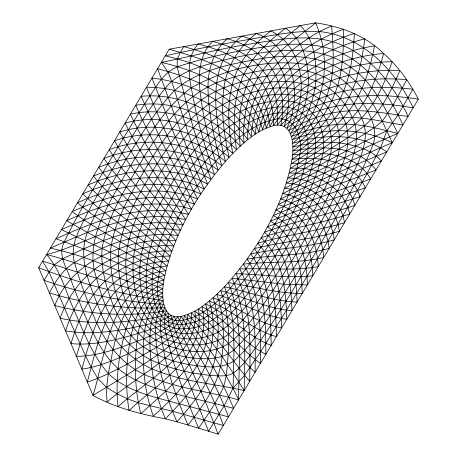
<?xml version="1.0" encoding="UTF-8"?>
<svg xmlns="http://www.w3.org/2000/svg" width="457" height="457" viewBox="0 0 457 457"><rect width="100%" height="100%" fill="white"/><g stroke="black" fill="none" stroke-linecap="round" stroke-linejoin="round"><path stroke-width="0.69" d="M46.557 254.509C73.354 247.985 97.347 233.196 124.35 227.18C143.487 222.496 163.652 220.971 183.04 225.055C161.738 194.179 137.5 165.177 119.791 131.947C157.545 120.002 199.812 131.445 229.077 157.334C224.05 134.615 220.668 111.074 223.941 87.858C226.598 66.145 239.131 46.825 256.217 33.544C293.902 46.3 303.134 95.69 286.796 128.263C322.613 99.62 370.256 100.523 413.145 107.829C395.471 70.367 362.355 35.817 319.197 31.544C291.115 30.139 263.529 37.457 235.932 41.633C212.305 46.031 188.655 50.407 165.245 55.88C205.947 65.157 251.247 85.613 262.575 129.851C276.394 81.083 327.298 53.258 374.489 45.883C370.079 68.83 363.189 91.988 348.874 110.84C333.667 130.891 312.879 145.629 292.034 159.282C318.495 156.048 353.438 160.133 365.32 187.873L293.405 212.128L270.344 221.159C295.479 235.241 301.683 266.957 302.22 293.468C277.142 293.56 252.932 286.293 228.311 282.609C243.592 319.774 238.651 360.79 238.605 399.915C210.426 391.815 180.801 388.953 153.363 378.065C122.984 368.416 103.311 341.208 92.297 312.605C85.488 296.285 79.352 279.65 74.525 262.626C71.098 251.03 74.811 239.142 79.826 228.62C90.8 205.456 104.007 183.446 117.021 161.39C132.227 136.529 146.84 111.114 165.143 88.35C176.448 73.988 194.425 68.219 211.311 63.369C226.552 59.119 242.044 55.783 257.679 53.36C288.893 48.328 323.933 47.511 350.61 67.173C373.672 83.128 385.679 109.149 397.853 133.41C377.933 128.6 357.768 122.642 337.038 124.475C321.225 125.618 305.922 130.336 291.435 136.597C305.807 121.585 314.073 101.334 315.798 80.735C316.598 61.661 314.33 39.85 300.386 25.586C280.952 40.862 260.113 56.422 249.465 79.495C239.531 100.129 237.714 123.67 240.251 146.171C214.767 117.089 174.625 98.649 135.729 105.281C151.615 141.344 171.883 175.174 191.454 209.3C147.548 195.265 101.54 211.608 61.421 229.637C95.673 246.169 131.159 260.433 163.909 280.027C146.149 284.111 132.244 298.027 124.67 314.165C119.243 325.504 115.792 337.643 112.999 349.856C109.714 367.045 105.104 384.388 107.115 402.017C127.206 384.257 151.033 371.284 170.884 353.221C182.08 342.921 192.7 329.006 191.317 312.936C214.51 332.342 230.499 358.397 249.676 381.401C250.27 345.321 251.761 307.167 235.955 273.714C261.558 274.274 287.185 278.53 312.782 275.788C312.268 250.008 301.957 219.823 275.794 210.031C308.372 194.705 342.601 183.274 376.014 169.953C357.317 144.818 320.608 145.572 292.794 150.947C312.171 137.22 329.628 119.98 340.282 98.518C350.365 78.376 353.118 55.651 354.381 33.441C308.189 47.922 260.496 82.591 255.172 134.272C237.629 95.559 196.059 78.855 157.556 68.75C172.763 108.955 186.347 149.787 204.125 188.992C165.862 169.855 120.551 177.179 82.826 193.819C108.743 219.411 141.362 236.817 168.439 261.107C148.154 261.518 128.371 269.847 113.439 283.489C92.902 302.58 84.157 330.234 76.37 356.329C99.917 356.254 122.053 346.983 143.715 338.751C155.757 333.113 170.455 328.869 177.664 316.781C195.173 349.839 215.607 381.589 228.466 416.898C208.615 411.449 188.638 406.45 168.776 401.046C147.394 395.414 124.875 389.364 108.469 373.626C92.291 355.323 83.745 331.942 74.005 309.897C65.465 291.189 60.564 270.161 46.557 254.509C86.059 264.814 123.744 280.809 162.698 292.891C147.64 300.66 140.91 317.706 138.094 333.501C133.907 360.002 134.249 387.582 140.819 413.654C171.135 386.519 213.305 352.867 201.948 306.601C225.844 318.946 242.107 341.985 265.843 354.341C265.848 322.088 265.1 287.139 247.157 259.079C274.377 254.68 302.448 255.851 329.143 248.397C326.247 223.09 309.383 197.584 282.7 193.648C318.506 175.208 355.18 158.396 392.283 142.738C381.012 118.529 370.33 92.365 348.811 75.268C325.07 55.737 292.463 54.052 263.283 58.302C232.47 63.654 198.926 69.121 174.66 90.44C155.037 110.72 140.973 135.489 126.115 159.282C112.131 183.091 97.535 206.781 87.39 232.55C76.747 259.839 91.491 288.059 100.986 313.405C111.594 340.299 132.53 363.406 160.641 372.124C183.92 380.978 208.803 383.406 233.059 388.164L244.506 375.386L260.616 351.753L281.432 318.443L312.268 267.665L347.623 207.667L367.245 173.312L380.618 147.6L386.845 130.799L397.956 114.964L412.905 89.269C366.788 83.46 313.913 89.241 280.809 125.349C284.345 108.675 283.06 90.777 275.462 75.371C266.414 56.131 247.168 44.072 227.152 38.782C211.231 52.938 206.581 75.097 208.341 95.553C209.637 119.408 215.218 142.755 221.725 165.663C190.032 141.436 146.463 135.78 109.229 149.628C128.754 180.892 155.266 206.827 178.093 235.566C155.483 232.282 132.421 236.606 111.228 244.604C98.495 249.516 86.196 255.543 74.525 262.626C62.935 269.59 55.354 281.118 49.43 292.954C86.687 304.116 125.955 309.846 164.863 307.63C156.894 320.574 161.515 336.569 163.583 350.536C168.633 376.26 177.733 400.955 187.993 425.01C203.885 404.953 219.903 382.943 221.976 356.54C224.547 335.786 223.89 314.216 216.829 294.359C240.508 301.649 261.884 316.09 286.796 319.277C285.956 290.926 283.323 258.188 261.078 237.8C290.138 228.186 320.517 223.37 349.674 214.053C344.064 186.65 315.427 172.095 289.264 173.129C311.851 159.733 334.884 146.977 356.306 131.73C378.259 117.7 390.027 93.645 399.858 70.447C352.924 68.619 299.558 83.637 273.577 125.692C273.869 108.543 268.796 91.2 258.165 77.61C243.592 58.856 220.503 49.767 198.189 43.998C182.869 61.295 191.266 85.082 194.573 105.127C199.395 128.771 206.793 151.781 214.516 174.614C180.281 152.198 135.798 152.175 98.683 167.273C120.328 196.567 149.348 219.137 173.746 245.957C151.77 244.192 129.645 249.756 110.177 259.822C86.053 271.252 68.818 293.308 60.17 318.226C82.614 323.208 105.818 323.573 128.606 321.134C141.996 319.494 155.797 318.552 168.427 313.422L167.959 317.415L169.164 325.99L175.871 348.314L184.285 371.204L208.569 431.225L224.176 405.787L233.059 388.164L234.001 349.794L233.516 329.823L232.699 320.974L230.082 305.345L228.386 298.501L224.478 286.75C256.88 250.887 283.266 207.307 292.034 159.282C294.337 146.331 293.377 120.859 273.577 125.692C255.554 130.559 241.702 144.298 229.077 157.334C198.212 192.174 173.18 234.007 163.909 280.027C161.532 293.063 160.578 320.071 181.052 316.444C198.584 312.285 212.128 299.107 224.478 286.75C248.705 291.72 272.126 301.266 297.096 302.037C296.313 275.051 291.692 242.941 267.396 226.729L290.144 218.492L360.065 196.659C350.805 168.644 317.478 161.23 291.326 163.726C312.817 150.085 334.707 136.323 352.193 117.575C368.725 99.803 377.425 76.553 383.657 53.492C365.326 35.452 340.642 26.409 315.57 22.85L169.227 49.219L38.685 267.682L92.971 395.374C115.461 407.787 140.305 414.139 165.36 418.818C183.137 423.285 200.617 428.826 218.155 434.15L418.315 99.18C409.638 82.014 397.984 66.351 383.657 53.492C336.306 57.308 284.22 81.255 266.254 128.097C262.975 110.474 254.138 93.902 240.799 81.849C220.874 63.906 194.351 56.628 169.227 49.219M161.355 62.392C188.97 56.936 216.19 49.59 243.987 45.003C269.476 41.044 295.416 35.395 321.271 39.205C362.367 45.591 391.906 80.221 408.01 116.432C385.531 113.41 362.824 108.595 340.071 111.674C321.831 114.096 304.413 121.019 288.847 130.713C308.155 100.409 306.71 48.408 270.824 30.91C253.024 44.455 237.474 62.398 232.259 84.648C226.586 107.189 228.569 130.816 232.784 153.421C204.73 126.64 163.206 112.491 125.087 123.087C142.053 157.277 165.068 187.844 185.719 219.788C138.745 208.358 92.474 229.791 50.356 248.157C89.543 256.268 125.652 274.583 162.869 288.75C146.714 295.228 137.42 311.543 133.067 327.612C126.172 354.569 124.687 383.052 129.045 410.535C157.985 383.354 206.358 355.695 198.355 308.995C222.256 323.305 237.948 347.429 260.444 363.372C260.821 329.897 260.541 294.005 243.478 264.112C270.156 261.313 297.381 263.523 323.687 257.542C321.877 232.179 307.173 204.787 280.575 199.041C315.21 181.692 351.016 166.731 386.793 151.93C359.653 132.713 323.219 133.633 292.64 143.372C309.955 129.182 323.099 109.851 329.206 88.258C335.341 68.042 332.942 46.831 331.713 26.146C316.958 31.379 304.351 40.879 292.012 50.276C282.597 57.85 273.909 66.391 266.848 76.233C253.732 94.605 247.22 117.249 247.723 139.756C225.495 107.047 185.822 87.036 146.491 87.264C161.709 125.344 179.133 162.452 197.567 199.069C156.58 182.223 110.862 194.288 72.183 211.625C101.894 233.573 136.329 248.34 165.788 270.784C111.245 276.822 98.763 338.666 87.338 382.121C111.874 373.877 134.238 360.202 156.545 347.251C168.125 339.494 182.2 330.617 184.451 315.638C203.039 338.094 218.972 362.669 233.059 388.164L244.187 390.586C244.729 353.061 247.568 313.525 232.139 278.262L283.774 284.237L307.315 284.928C307.247 258.748 298.884 227.557 273.149 215.59L296.502 205.81L370.627 178.99C355.546 152.164 319.586 150.833 292.526 155.02C312.679 141.362 331.971 125.407 344.892 104.464C357.163 84.756 361.95 61.615 364.772 38.874C318.106 50.379 268.448 81.357 258.885 131.919C244.135 90.972 200.897 71.481 161.355 62.392L168.045 72.103L171.723 81.46L188.307 133.478L207.518 184.085C170.627 163.823 125.526 168.776 88.121 184.954C112.439 211.945 143.932 231.025 170.038 256.131C149.142 255.823 128.428 263.009 111.782 275.548C89.818 291.914 78.85 318.226 70.955 343.584C93.811 345.818 116.358 339.888 138.094 333.501C150.57 329.126 164.731 326.275 174.311 316.507C188.918 353.558 210.5 387.639 223.324 425.501L172.592 411.294L138.134 402.697L127.349 398.824L117.003 393.683L106.532 387.433L97.889 378.619L91.417 367.594L85.596 355.963L74.771 332.085L49.082 272.006L42.575 261.175C82.563 273.286 121.979 287.562 162.778 296.861C149.051 305.956 145.023 323.35 143.715 338.751C142.081 364.755 144.292 391.449 153.301 416.036C184.811 388.381 219.069 349.211 205.599 303.934C229.351 314.73 246.769 336.026 271.155 345.458C270.864 314.319 269.704 280.124 250.773 253.915C278.433 248.231 306.973 247.528 334.25 239.862C331.108 214.144 311.28 190.723 284.642 188.341C321.797 168.907 359.162 149.633 397.853 133.41M386.845 130.799C352.61 146.691 319.683 165.36 286.39 183.143C312.891 184.171 335.729 205.044 339.374 231.288C311.503 239.382 282.409 241.627 254.303 248.642C274.32 272.955 275.874 306.556 276.405 336.666C251.664 329.754 232.927 310.514 209.295 300.997C215.304 319.706 213.973 340.162 208.095 358.722C200.217 382.566 182.377 401.097 165.36 418.818C155.294 394.985 150.519 369.13 149.89 343.333C149.833 328.429 150.97 311.068 163.138 300.66C120.682 294.159 78.707 283.266 38.685 267.682M418.315 99.18C372.541 92.006 320.066 93.045 284.088 126.4C296.867 90.583 280.912 46.128 241.667 36.166C204.073 66.825 215.613 120.637 225.387 161.412C194.922 136.357 151.958 127.783 114.507 140.796C133.078 173.037 158.448 200.532 180.492 230.317L165.114 228.683L156.968 228.671L139.933 230.339L122.042 234.31L103.311 240.542L83.505 248.934L62.512 258.833L54.463 264.689L49.082 272.006L44.066 280.335C82.654 293.503 123.036 302.214 163.812 304.259C153.512 315.97 155.363 332.867 156.545 347.251C159.39 372.998 166.588 398.138 176.933 421.851C193.26 403.165 210.049 383.057 215.196 358.094C219.406 338.26 219.617 317.158 213.042 297.804C236.635 306.184 256.737 323.093 281.615 327.949C280.889 298.769 278.884 265.631 257.737 243.267C286.305 234.915 316.021 231.351 344.515 222.69C340.065 195.859 314.256 177.962 287.933 178.07L356.626 138.945L374.34 127.709L382.138 121.459L392.957 105.356L406.77 79.667C360.236 75.651 306.95 86.047 277.222 125.195C279.141 108.315 275.999 90.692 266.848 76.233C255.046 57.142 233.727 46.808 212.665 41.393C197.116 56.822 198.127 80.095 201.211 100.094C204.422 123.933 210.951 147.148 218.098 170.067C185.148 146.708 141.076 143.926 103.956 158.453C124.487 188.747 152.232 213.036 175.842 240.782C153.472 238.257 130.833 243.21 110.354 252.144C85.762 262.061 64.106 280.164 54.8 305.584C91.023 314.759 129.48 317.164 166.359 310.726C161.401 324.693 167.959 339.488 170.884 353.221C178.076 378.904 188.513 403.497 198.532 428.163C206.061 417.464 213.408 406.593 219.52 395.002C227.209 382.726 226.855 367.714 228.254 353.775C229.488 332.542 228.1 310.76 220.645 290.669C244.546 296.839 267.031 308.789 291.954 310.64C291.092 283.026 287.607 250.613 264.306 232.276C293.92 221.456 324.984 215.396 354.855 205.382C347.663 177.539 316.473 166.542 290.395 168.347C312.497 154.78 335.107 141.653 354.741 124.572C373.775 108.326 384.046 84.796 392.14 61.695C344.904 62.466 291.954 82.06 269.916 126.686C268.465 109.274 261.484 92.28 249.465 79.495C232.167 61.169 207.415 52.989 183.725 46.608L180.269 52.469L177.242 59.227L177.19 66.916L188.41 110.6L193.322 127.886L198.841 145.086L210.985 179.287C175.437 157.911 130.605 160.458 93.405 176.111C116.306 204.313 146.566 225.152 171.809 251.076C150.342 250.053 128.857 256.331 110.68 267.636C87.47 281.369 73.743 305.956 65.557 330.891C88.012 334.69 110.914 332.108 133.067 327.612C145.989 324.601 159.784 322.728 171.147 315.404L172.62 323.265L177.836 337.592L185.85 356.957L205.284 401.332L218.155 434.15M392.283 142.738C360.956 127.526 324.367 126.909 292.183 139.882C324.23 111.257 333.039 61.598 315.57 22.85C295.336 39.788 271.629 54.086 258.165 77.61C246.523 97.141 242.393 120.345 243.987 142.858C220.006 112.171 180.281 92.508 141.087 96.307L162.184 142.533L194.459 204.159C152.038 188.684 106.155 202.902 66.825 220.594C98.723 240.108 133.781 254.241 164.749 275.462C109.611 285.956 106.612 352.467 92.971 395.374C116.855 381.012 141.013 366.931 163.583 350.536C175.031 341.613 187.633 330.097 187.873 314.456C210.1 337.026 227.489 363.841 244.187 390.586M233.059 388.164L238.605 399.915M255.297 348.217L255.097 372.329C234.013 352.97 218.526 327.755 194.813 311.108C197.47 327.56 189.044 343.458 178.333 355.352C160.327 374.849 137.671 389.141 117.952 406.753C115.227 377.939 119.226 348.474 128.606 321.134C134.529 304.939 146.246 289.698 163.275 284.454C128.434 267.128 92.674 251.647 55.948 238.794C96.981 220.548 143.127 201.805 188.53 214.533C168.467 181.498 146.748 149.33 130.399 114.199C168.913 105.344 209.7 121.882 236.515 149.702C233.121 127.166 232.864 103.51 240.799 81.849C248.688 59.159 266.939 42.467 285.522 28.265C302.283 38.548 307.447 59.736 308.344 78.153C308.646 97.884 302.837 118.049 290.355 133.524C306.75 124.95 324.681 118.929 343.241 117.792C363.469 116.198 383.075 122.128 402.903 124.972C389.941 96.478 371.929 68.036 342.927 53.783C310.309 37.857 272.983 45.272 238.84 51.133C218.018 55.217 197.281 60.021 177.19 66.916C164.303 72.046 157.619 84.813 150.05 95.576C135.415 118.043 121.642 141.059 107.875 164.063C92.862 189.798 76.976 215.127 64.226 242.096C57.336 254.612 66.665 267.208 70.544 279.016C76.068 293.52 81.626 308.018 87.95 322.196C95.713 338.98 104.133 356.186 118.197 368.668C129.045 377.693 142.047 383.577 155.369 387.947C181.006 396.333 207.569 401.315 233.567 408.358C220.4 375.494 200.52 345.858 181.052 316.444C176.413 330.297 161.629 336.609 149.89 343.333C127.983 353.644 106.07 365.663 81.826 369.153C89.749 342.104 96.581 313.171 115.587 291.395C128.691 276.811 147.36 267.185 167.022 265.997C138.842 242.564 105.23 226.649 77.513 202.702C115.672 185.685 161.172 175.991 200.8 193.991L175.379 137.209L151.964 78.107C191.14 82.38 231.316 101.643 251.453 136.894C252.664 84.665 297.644 45.94 343.527 29.248C343.441 50.738 343.041 72.812 335.05 93.091C326.669 114.758 311.28 133.164 292.84 147.063C308.109 143.241 323.979 141.179 339.694 142.95C354.718 145.063 370.964 149.182 381.372 161.001C346.783 174.934 311.834 188.198 278.273 204.508C304.71 212.219 317.175 241.153 318.238 266.665C292.297 271.115 265.883 267.848 239.736 268.996C252.487 293.228 254.755 321.305 255.297 348.217C248.728 357.214 242.256 366.594 233.184 373.278C225.878 377.094 217.589 375.785 209.706 375.328C192.34 373.563 175.111 369.793 158.882 363.292C122.87 350.336 105.59 312.822 96.558 278.29C83.454 240.273 108.566 205.153 125.846 173.312C144.909 143.052 161.749 109.234 191.346 87.773C227.974 67.425 274.428 56.862 315.821 66.236C332.833 71.086 347.737 81.963 358.282 96.079C367.359 109.994 378.996 126.732 373.158 144.075C358.722 182.052 335.981 216.15 316.215 251.47C296.536 284.1 277.005 316.884 255.297 348.217M315.644 142.904C315.079 169.975 301.66 194.665 290.144 218.492C276.594 244.089 260.947 268.653 242.673 291.149C227.963 309.212 209.112 328.617 184.091 328.743C160.99 330.348 147.851 308.052 146.611 287.647C143.875 260.667 153.198 234.258 165.303 210.58C177.642 186.702 192.129 163.692 210.363 143.846C234.652 113.702 310.217 79.084 315.644 142.904M118.272 255.937C117.757 287.15 128.046 322.739 155.917 340.111C179.264 352.633 212.334 358.259 233.961 339.414C259.262 314.724 277.25 283.774 296.045 254.115C313.091 225.307 329.783 196.064 342.144 164.886C348.394 150.033 350.719 132.673 343.241 117.792C337.426 105.099 327.543 94.188 314.947 87.984C285.345 74.908 251.179 83.277 222.999 96.159C191.037 111.12 170.867 141.63 152.849 170.621C137.557 197.133 120.562 224.667 118.272 255.937M125.846 259.667C125.121 288.498 134.221 322.322 161.327 336.975C183.943 348.251 214.733 348.76 233.516 329.823C257.628 305.716 275.577 276.336 293.44 247.523C309.429 220.188 324.961 192.3 335.541 162.361C346.943 136.283 334.084 102.985 307.555 92.257C279.364 81.952 248.111 91.132 222.622 104.624C193.46 120.968 174.523 149.747 157.465 177.539C142.892 202.948 127.532 229.734 125.846 259.667M133.067 263.312C132.05 289.732 139.905 321.939 166.142 333.884C188.29 343.658 216.087 338.991 232.699 320.974C255.686 297.473 273.446 269.476 290.401 241.473C305.299 215.618 319.649 189.078 328.594 160.493C337.592 136.306 326.001 105.224 300.609 96.913C273.926 89.235 245.58 99.323 222.748 113.233C196.167 130.599 178.27 157.774 162.184 184.491C148.354 208.843 134.547 234.761 133.067 263.312M152.221 279.061C150.764 298.027 157.539 325.852 181.663 324.424C202.474 323.676 219.16 308.789 232.43 294.148C252.104 272.046 268.453 247.134 282.397 221.091C293.314 199.658 303.911 177.385 307.498 153.386C310.88 134.672 300.283 109.771 277.736 113.056C255.811 115.512 236.726 128.765 221.228 143.732C201.628 163.406 186.353 186.953 173.38 211.391C162.509 232.447 153.323 255.115 152.221 279.061M110.354 252.144C109.903 285.739 121.459 323.162 149.89 343.333C162.898 351.73 178.076 356.192 193.357 358.065C207.232 359.585 222.81 359.356 234.001 349.794C260.599 324.516 278.433 291.749 298.192 261.193C316.255 230.939 334.027 200.366 348.28 168.096C355.523 152.449 360.35 133.89 352.193 117.575C346.132 103.75 335.964 91.623 322.779 84.117C291.897 68.059 254.812 75.799 223.941 87.858C188.981 101.048 167.308 133.33 148.388 163.703C132.381 191.38 113.782 219.6 110.354 252.144M139.933 266.865C138.568 290.841 145.063 321.614 170.375 330.782C192.14 338.523 216.481 329.428 231.539 312.828C271.03 268.802 303.465 215.738 321.42 159.236C328.52 137.054 318.409 107.812 294.102 101.922C268.996 96.804 243.57 107.835 223.302 121.962C199.063 140.042 182.075 165.777 166.931 191.517C153.889 214.819 141.504 239.736 139.933 266.865M102.105 248.311C100.471 268.196 106.304 287.807 113.582 306.093C120.071 321.682 129.377 336.626 143.247 346.663C156.808 356.323 172.935 361.636 189.175 364.657C203.828 366.634 220.611 369.907 233.698 361.03C248.728 348.485 259.073 331.491 270.15 315.593C280.364 300.163 290.149 284.454 299.872 268.71C318.895 237.092 337.592 205.199 353.792 172.021C361.71 155.506 370.536 136.015 361.527 118.049C355.198 103.031 344.789 89.589 331.039 80.695C299.067 61.369 259.033 68.721 225.501 79.769C187.084 90.914 164.012 124.641 144.075 156.831C127.32 185.748 107.372 214.647 102.105 248.311M157.922 281.815C155.774 298.261 161.178 324.881 183.514 320.129C202.771 316.387 217.578 301.928 230.431 288.047C262.986 249.556 291.292 204.37 299.975 154.032C302.968 137.511 294.382 113.736 273.423 119.694C253.452 124.355 237.126 138.151 223.216 152.581C191.432 189.061 164 232.979 157.922 281.815"/></g></svg>
